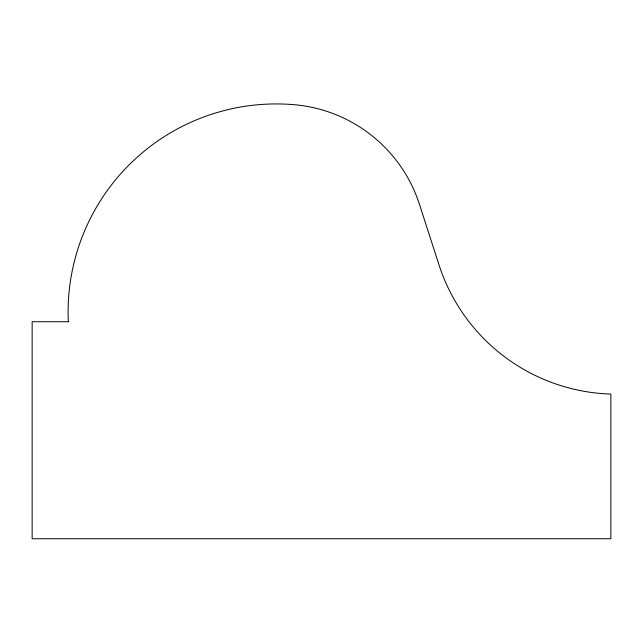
<?xml version="1.0" encoding="UTF-8"?>
<svg xmlns="http://www.w3.org/2000/svg" width="643" height="643" viewBox="0 0 643 643"><rect width="100%" height="100%" fill="white"/><g stroke="black" fill="none" stroke-linecap="round" stroke-linejoin="round"><path stroke-width="0.96" d="M68.319 321.733L32.15 321.733L32.15 538.746L610.85 538.746L610.85 394.071A186.687 186.687 0 0 1 438.992 264.852L419.461 204.378A144.659 144.659 0 0 0 294.373 104.721A208.195 208.195 0 0 0 68.319 321.733"/></g></svg>
